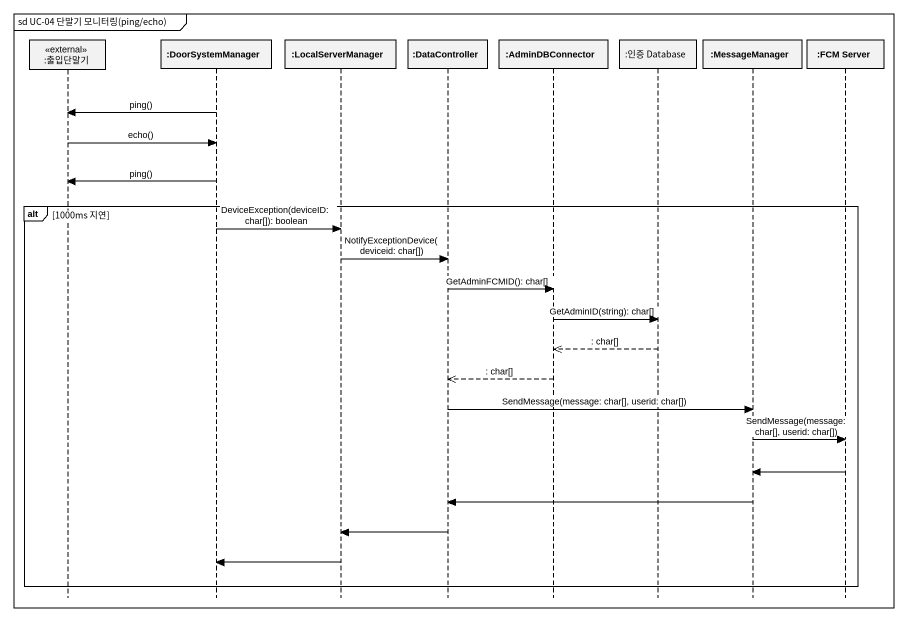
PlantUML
@startuml
mainframe sd UC-04 단말기 모니터링(ping/echo)
hide footbox
participant ":출입단말기" as 출입단말기 <<external>>
participant ":DoorSystemManager" as DoorSystemManager
participant ":LocalServerManager" as LocalServerManager
participant ":DataController" as DataController
participant ":AdminDBConnector" as AdminDBConnector
participant ":인증 Database" as 인증_Database
participant ":MessageManager" as MessageManager
participant ":FCM Server" as FCM_Server

DoorSystemManager -> 출입단말기 : ping()
출입단말기 -> DoorSystemManager : echo()
DoorSystemManager -> 출입단말기 : ping()
alt 1000ms 지연
  DoorSystemManager -> LocalServerManager : DeviceException(deviceID: char[]): boolean
  LocalServerManager -> DataController : NotifyExceptionDevice(deviceid: char[])
  DataController -> AdminDBConnector : GetAdminFCMID(): char[]
  AdminDBConnector -> 인증_Database : GetAdminID(string): char[]
  인증_Database -->> AdminDBConnector : : char[]
  AdminDBConnector -->> DataController : : char[]
  DataController -> MessageManager : SendMessage(message: char[], userid: char[])
  MessageManager -> FCM_Server : SendMessage(message: char[], userid: char[])
  FCM_Server -> MessageManager
  MessageManager -> DataController
  DataController -> LocalServerManager
  LocalServerManager -> DoorSystemManager
end
@enduml
